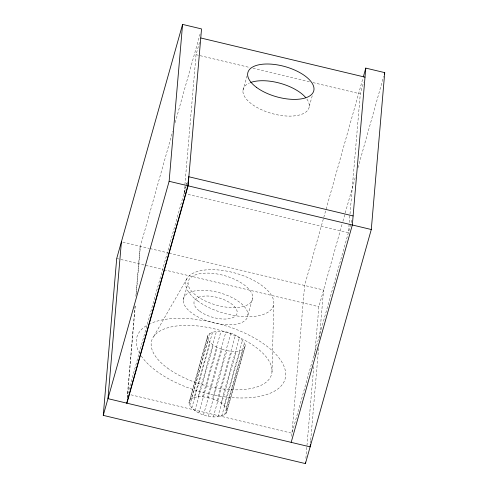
<?xml version="1.0" encoding="UTF-8"?>
<svg xmlns="http://www.w3.org/2000/svg" width="488" height="488" viewBox="0 0 488 488"><rect width="100%" height="100%" fill="white"/><g stroke="black" fill="none" stroke-linecap="round" stroke-linejoin="round"><path stroke-width="0.37" stroke-dasharray="2.44 1.83" d="M271.993 371.838L273.811 303.573M127.191 397.513L135.03 306.098M135.871 296.246L140.16 246.239M127.374 397.873L135.237 306.153M136.274 294.038L140.367 246.287L172.697 131.382M183.939 193.431L348.408 232.66L360.303 93.873L363.578 82.246M199.525 42.334L196.048 54.693L184.153 193.48L185.989 186.934M291.696 436.296L304.628 285.468L362.901 78.348M305.878 458.293L313.869 365.073M314.65 355.978L318.871 306.708L342.112 224.12M310.453 443.092L310.649 440.816M310.716 440.06L318.572 348.353M319.42 338.495L323.581 289.988L168.488 252.991M188.984 402.911L207.931 335.152C217.355 326.405 241.2 333.316 245.336 345.248L226.389 413.007C216.965 421.754 193.12 414.843 188.984 402.911L207.931 335.152M226.389 413.007L245.336 345.248M175.174 122.598L200.086 34.044M185.989 186.16L127.703 394.054M186.19 185.434L187.215 181.798M186.812 184.031L187.221 182.573M183.201 300.157L188.032 282.991M242.939 90.512L247.032 75.969M189.503 400.63L191.278 398.769L209.706 333.292M189.759 405.461L208.181 339.983L207.406 337.434M191.278 398.769L194.194 397.458L212.615 331.98M191.772 408.102L210.194 342.625L208.181 339.983M194.194 397.458L198.043 396.781L216.465 331.303M194.889 410.652L213.311 345.175L210.194 342.625M198.043 396.781L202.563 396.793L220.991 331.315M198.891 412.946L217.312 347.468L213.311 345.175M202.563 396.793L207.455 397.482L225.877 332.005M203.514 414.818L221.936 349.341L217.312 347.468M226.908 410.725C225.364 404.07 218.118 401.087 212.384 398.812L230.806 333.335M208.437 416.148L226.859 350.671C232.764 351.543 240.517 352.69 244.811 347.529M217.001 400.691L235.429 335.213M213.329 416.844L231.751 351.366M221.009 402.978L239.431 337.501M217.855 416.856L236.277 351.378M247.934 314.9L252.766 297.735M224.126 405.534L242.548 340.057M221.704 416.179L240.126 350.701M309.276 106.335L312.344 95.428M226.139 408.175L244.561 342.698M224.614 414.867L243.036 349.39M342.936 221.192L355.703 175.82M357.966 167.768L383.708 76.287M351.891 220.228L291.958 433.234L129.18 394.402M153.775 336.391L187.508 277.69M196.048 54.693L250.063 67.576M253.022 68.283L309.99 81.874M312.954 82.582L360.303 93.873M122.86 242.109L149.249 248.404M149.987 248.581L167.744 252.814M116.711 258.488L163.364 269.614M164.108 269.791L318.871 306.708M221.936 349.341L226.859 350.671M207.455 397.482L212.384 398.812M141.252 355.996A77 35.295 15.7 0 0 267.058 394.408A77 35.295 15.7 0 0 228.841 326.722L209.45 321.433L190.161 318.646A77 35.295 15.7 0 0 150.42 323.562M139.8 353.684A77 35.295 15.7 0 1 147.827 324.855M306.879 99.088A34.203 15.677 15.7 0 1 272.054 113.564A34.203 15.677 15.7 0 1 249.276 83.045M223.358 324.52L214.958 323.141L206.601 320.701A33.355 15.287 15.7 0 1 189.405 292.532A33.355 15.287 15.7 0 1 242.432 304.61A33.355 15.287 15.7 0 1 223.358 324.52M197.079 296.192A33.355 15.287 15.7 0 0 251.503 301.523A33.355 15.287 15.7 0 0 212.609 273.371A33.355 15.287 15.7 0 0 197.079 296.192M199.665 311.179A22.277 10.211 15.7 0 0 236.21 315.175A22.277 10.211 15.7 0 0 210.828 296.228A22.277 10.211 15.7 0 0 199.665 311.179M167.39 368.019A62.275 28.542 15.7 0 0 269.394 378.847A62.275 28.542 15.7 0 0 197.963 325.984A62.275 28.542 15.7 0 0 167.39 368.019M197.451 300.779A45.463 20.838 15.7 0 0 271.914 308.684A45.463 20.838 15.7 0 0 219.771 270.096A45.463 20.838 15.7 0 0 197.451 300.779"/><path stroke-width="0.73" d="M363.316 76.884L365.786 68.106L384.739 72.627L371.289 229.512L305.421 463.6L103.261 415.373L116.711 258.488L182.579 24.4L201.532 28.92L188.081 185.812L126.917 403.173M121.414 241.767L107.964 398.653L310.13 446.88L310.325 444.605M103.261 415.373L169.129 181.292L182.579 24.4M305.421 463.6L305.555 462.087M365.786 68.106L352.336 224.992L291.177 442.36M126.709 403.125L187.868 185.763L188.649 176.711L353.111 215.94M384.324 74.091L384.739 72.627M200.751 37.972L365.012 77.153M169.129 181.292L371.289 229.512M250.619 82.502A34.203 15.677 15.7 0 1 305.512 97.356M256.401 87.309A34.203 15.677 15.7 0 0 312.497 93.44A34.203 15.677 15.7 0 0 273.542 64.355A34.203 15.677 15.7 0 0 256.401 87.309"/></g></svg>
